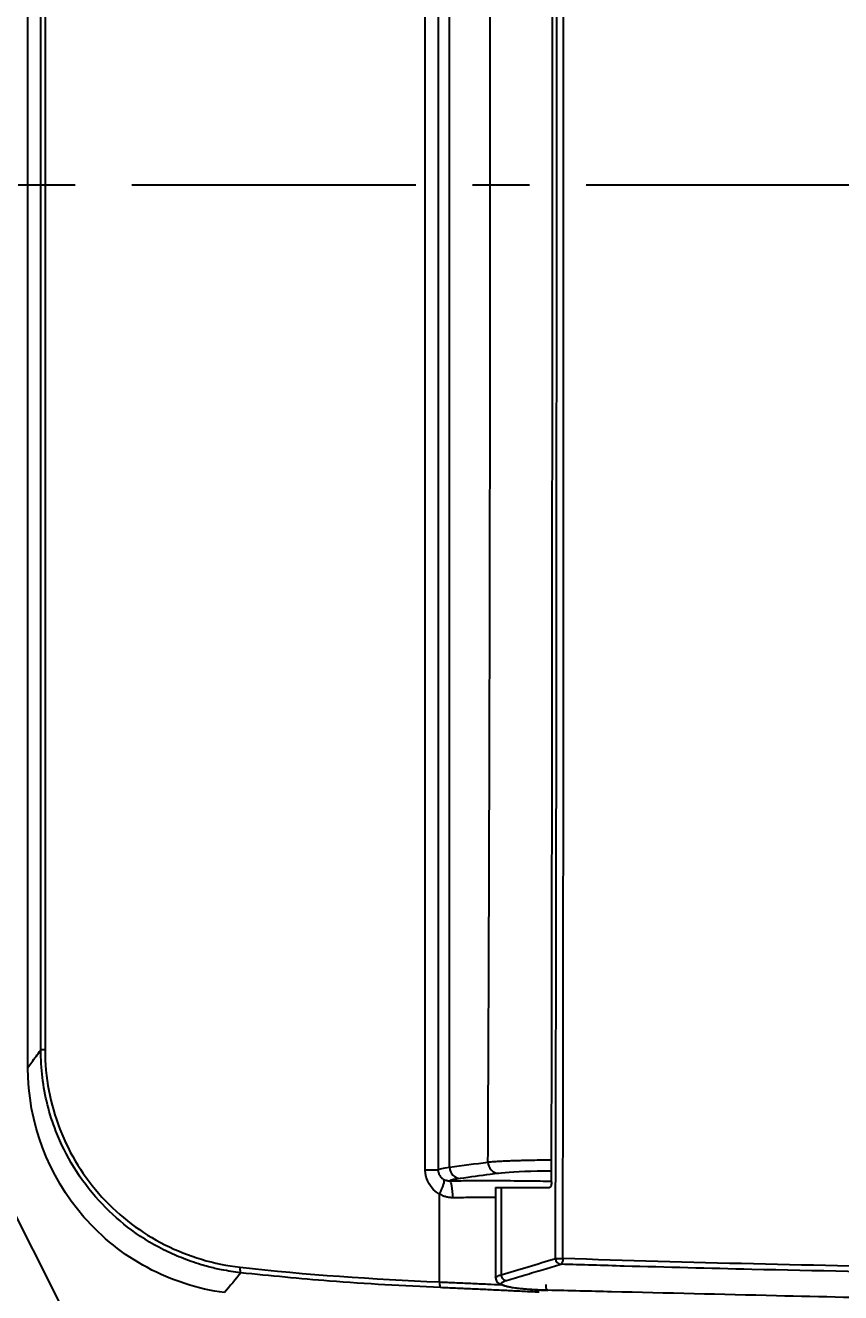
# Model space of a CAD drawing. Extents: x -2137 to 3740, y 68 to 2359.
# Drawn here: x -1512.6 to -1369, y 1499.8 to 1723 of the extents above; entities that cross this region are included whole.
import ezdxf

# ---------------------------------------------------------------- set-up
doc = ezdxf.new("R2010")
doc.units = 0
doc.header["$LTSCALE"] = 20
doc.header["$MEASUREMENT"] = 0
doc.linetypes.add('CENTER', pattern=[2, 1.25, -0.25, 0.25, -0.25])
doc.layers.get('0').update_dxf_attribs({"linetype": 'CONTINUOUS'})
doc.layers.get('DEFPOINTS').update_dxf_attribs({"linetype": 'CONTINUOUS'})
doc.layers.add('1', color=7, linetype='CONTINUOUS')
doc.layers.add('CENTER', color=2, linetype='CENTER')
doc.dimstyles.get("Standard").update_dxf_attribs({"dimtxt": 2.7, "dimasz": 2.5, "dimexe": 1.5, "dimexo": 1.5, "dimgap": 1.5, "dimtad": 1, "dimdec": 0, "dimlfac": 10, "dimzin": 0, "dimdsep": 46, "dimtxsty": 'Standard', "dimcen": 0, "dimclrt": 2, "dimadec": 0, "dimazin": 0, "dimtfac": 1, "dimtdec": 0, "dimtmove": 0, "dimatfit": 3, "dimfxl": 0, "dimtolj": 1, "dimtzin": 0, "dimarcsym": 0})

# ---------------------------------------------------------------- blocks, each defined once
blk = doc.blocks.new('A$Cca7b564f')
at = {"layer": '1', "color": 7, "linetype": 'Continuous'}
for p, q in [((69.95, 26.76), (69.95, 373.73)), ((72.22, 373.73), (72.22, 26.76)), ((0, 44.75), (0, 355.75)), ((2.25, 47.86), (2.25, 352.63)), ((3.01, 352.63), (3.01, 47.86)), ((3.01, 47.86), (2.25, 47.86)), ((69.95, 26.76), (72.22, 26.76)), ((72.47, 7.01), (72.47, 22.48)), ((82.35, 23.65), (82.35, 7.71)), ((82.35, 23.65), (83.32, 23.65)), ((83.32, 23.65), (83.32, 8.26)), ((83.32, 23.65), (91.83, 23.65))]:
    blk.add_line(p, q, dxfattribs=at)
for centre, major_axis, ratio, start_param, end_param in [((71.75, 22.48), (-1.46, -2.62), 0.212912, 1.688632, 3.058789), ((74.3, 21.83), (0.03, -3), 0.174662, 1.569181, 3.088411), ((37.6, 9.61), (0.113, 0.994), 0.24046, 1.598159, 3.087648), ((93.83, 11.12), (-1, 0.002), 0.006049, 0.374575, 1.951949), ((93.83, 11.12), (-0.283, 0.959), 0.9253, 1.304518, 2.847758), ((72.71, 7.01), (0.044, 0.999), 0.241701, 1.581443, 3.087631)]:
    blk.add_ellipse(centre, major_axis=major_axis, ratio=ratio, start_param=start_param, end_param=end_param, dxfattribs=at)
for points, degree, knots in [([(91.56, 394.95), (91.98, 394.96), (93.34, 395), (96.14, 395.06), (100.47, 395.17), (106.33, 395.31), (113.71, 395.49), (122.61, 395.71), (133.05, 395.96), (145.04, 396.23), (158.6, 396.52), (173.76, 396.82), (190.52, 397.12), (208.95, 397.4), (229.06, 397.65), (250.95, 397.82), (274.7, 397.79), (300.4, 397.29), (327.99, 395.89), (357.19, 393.11), (387.85, 388.14), (419.61, 380.29), (452.27, 369.6), (485.51, 355.68), (518.58, 337.51), (550.11, 313.75), (577.38, 282.69), (596, 243.67), (600.39, 209.77), (599.21, 183.75), (596.19, 164.12), (588.25, 139.72), (572.76, 112.33), (547.83, 84.7), (513.32, 59.28), (471.36, 37.94), (427.88, 22.32), (388.83, 12.45), (358.53, 7.64), (337.57, 5.51), (323.01, 4.43), (308.63, 3.61), (288.26, 2.88), (259.11, 2.6), (221.62, 2.89), (178.21, 3.55), (137.75, 4.4), (108.72, 5.13), (95.29, 5.45), (91.56, 5.54)], 3, [0, 0, 0, 0, 0.001119, 0.003576, 0.007371, 0.012506, 0.018979, 0.02679, 0.035938, 0.046425, 0.05825, 0.071413, 0.085913, 0.10175, 0.118924, 0.137435, 0.15728, 0.17846, 0.200993, 0.22488, 0.250117, 0.276698, 0.304621, 0.333888, 0.364502, 0.396462, 0.42976, 0.464381, 0.500343, 0.511789, 0.527896, 0.548652, 0.574047, 0.604076, 0.638738, 0.678033, 0.718519, 0.751229, 0.77616, 0.79331, 0.802684, 0.811893, 0.828579, 0.852743, 0.884394, 0.923538, 0.964679, 0.990168, 1, 1, 1, 1]), ([(94.2, 11.12), (94.23, 36.34), (94.3, 86.79), (94.33, 162.46), (94.33, 238.12), (94.3, 313.76), (94.23, 364.18), (94.2, 389.39)], 3, [0, 0, 0, 0, 0.200076, 0.400114, 0.600114, 0.800075, 1, 1, 1, 1]), ([(81.01, 28.12), (81.21, 68.68), (81.31, 114.21), (81.4, 155.95), (81.4, 244.54), (81.31, 286.28), (81.21, 331.81), (81.01, 372.37)], 2, [0, 0, 0, 0.25, 0.25, 0.5, 0.75, 0.75, 1, 1, 1]), ([(0, 44.75), (0.47, 45.4), (0.95, 46.06), (1.7, 47.1), (1.98, 47.48), (2.25, 47.86)], 3, [0, 0, 0, 0, 0.631734, 0.631734, 1, 1, 1, 1]), ([(37.47, 8.62), (36.35, 8.77), (34.43, 9.04), (32.12, 9.58), (29.72, 10.26), (27.06, 11.19), (22.63, 13.2), (17.61, 16.36), (12.26, 21.29), (7.96, 26.99), (5.06, 32.81), (3.36, 38.18), (2.43, 42.98), (2.31, 46.24), (2.25, 47.86)], 3, [0, 0, 0, 0, 0.060037, 0.102104, 0.125127, 0.191082, 0.250117, 0.381065, 0.499844, 0.627248, 0.749619, 0.833068, 0.916747, 1, 1, 1, 1]), ([(3.01, 47.86), (3.01, 43.06), (3.9, 38.35), (7.34, 29.49), (9.86, 25.45), (16.22, 18.48), (19.95, 15.67), (28.3, 11.45), (32.73, 10.13), (37.36, 9.61)], 3, [0, 0, 0, 0, 0.25, 0.25, 0.5, 0.5, 0.75, 0.75, 1, 1, 1, 1]), ([(34.63, 5.12), (29.84, 5.77), (25.28, 7.25), (16.8, 11.8), (13.03, 14.81), (3.56, 25.65), (0, 35.09), (0, 44.75)], 3, [0, 0, 0, 0, 0.25, 0.25, 0.5, 0.5, 1, 1, 1, 1]), ([(74.25, 27.22), (74.26, 26.71), (74.47, 26.19), (75.15, 25.45), (75.63, 25.23), (76.11, 25.22)], 3, [0, 0, 0, 0, 0.5, 0.5, 1, 1, 1, 1]), ([(81.01, 28.12), (81.26, 28.15), (81.74, 28.19), (82.67, 28.26), (83.7, 28.31), (84.79, 28.36), (85.88, 28.4), (86.94, 28.43), (87.91, 28.46), (89.59, 28.49), (91.03, 28.51), (92.17, 28.52)], 3, [0, 0, 0, 0, 0.12121, 0.237746, 0.347955, 0.450764, 0.545048, 0.62987, 0.704658, 0.769114, 1, 1, 1, 1]), ([(81.01, 28.12), (81.02, 27.66), (81.21, 27.11), (81.93, 26.34), (82.44, 26.13), (82.87, 26.13)], 3, [0, 0, 0, 0, 0.5, 0.5, 1, 1, 1, 1]), ([(72.22, 26.76), (72.23, 26.58), (72.26, 26.21), (72.49, 25.73), (72.82, 25.32), (73.1, 25.15), (73.24, 25.06)], 3, [0, 0, 0, 0, 0.248288, 0.500157, 0.738654, 1, 1, 1, 1]), ([(73.24, 25.06), (73.41, 24.99), (73.67, 24.88), (73.98, 24.84), (74.14, 24.83), (74.23, 24.83), (74.28, 24.83), (74.3, 24.83)], 3, [0, 0, 0, 0, 0.499257, 0.74929, 0.874735, 0.93753, 1, 1, 1, 1]), ([(74.3, 24.83), (75.19, 24.83), (76.95, 24.85), (79.62, 24.86), (82.29, 24.86), (85.84, 24.84), (89.2, 24.81), (91.59, 24.77), (92.28, 24.76)], 3, [0, 0, 0, 0, 0.147438, 0.294108, 0.440775, 0.588204, 0.880284, 1, 1, 1, 1]), ([(82.87, 26.13), (82.39, 26.06), (81.9, 26), (79.65, 25.7), (77.88, 25.46), (76.11, 25.22)], 3, [0, 0, 0, 0, 0.216225, 0.216225, 1, 1, 1, 1]), ([(92.13, 26.54), (91.28, 26.53), (90.45, 26.52), (86.6, 26.43), (84.11, 26.29), (82.87, 26.13)], 3, [0, 0, 0, 0, 0.205975, 0.205975, 1, 1, 1, 1]), ([(92.2, 24.64), (92.2, 24.53), (92.19, 24.42), (92.16, 24.21), (92.14, 24.1), (92.09, 23.93), (92.06, 23.85), (91.99, 23.74), (91.95, 23.69), (91.88, 23.65), (91.86, 23.65), (91.83, 23.65)], 3, [0, 0, 0, 0, 0.215621, 0.215621, 0.431241, 0.431241, 0.646863, 0.646863, 0.862489, 0.862489, 1, 1, 1, 1]), ([(74.83, 21.83), (74.62, 21.84), (74.2, 21.85), (73.6, 21.98), (73.01, 22.18), (72.65, 22.38), (72.47, 22.48)], 3, [0, 0, 0, 0, 0.249829, 0.499939, 0.749301, 1, 1, 1, 1]), ([(82.38, 21.86), (81.9, 21.86), (80.4, 21.86), (77.86, 21.86), (75.84, 21.84), (74.83, 21.83)], 3, [0, 0, 0, 0, 0.190241, 0.594918, 1, 1, 1, 1]), ([(84.27, 7.26), (85.32, 7.58), (87.49, 8.23), (90.68, 9.19), (92.83, 9.82), (93.84, 10.12)], 3, [0, 0, 0, 0, 0.326668, 0.680643, 1, 1, 1, 1]), ([(229.95, 7.98), (223.47, 8), (211.98, 8.04), (189.1, 8.2), (161.35, 8.51), (131.17, 9.1), (108.69, 9.68), (97.55, 10.01), (93.84, 10.12)], 3, [0, 0, 0, 0, 0.141036, 0.249904, 0.499783, 0.749764, 0.916662, 1, 1, 1, 1]), ([(230.2, 8.89), (207.21, 8.96), (184.38, 9.13), (139.01, 9.86), (116.41, 10.41), (94.2, 11.12)], 3, [0, 0, 0, 0, 0.5, 0.5, 1, 1, 1, 1]), ([(72.66, 6.01), (66.13, 6.33), (54.38, 6.91), (42.68, 8.09), (37.47, 8.62)], 3, [0, 0, 0, 0, 0.55541, 1, 1, 1, 1]), ([(72.47, 7.01), (73.36, 6.97), (75.18, 6.89), (78.01, 6.77), (80.74, 6.64), (82.53, 6.56), (83.32, 6.52)], 3, [0, 0, 0, 0, 0.249701, 0.510378, 0.782029, 1, 1, 1, 1]), ([(82.36, 7.69), (82.34, 7.78), (82.47, 7.97), (83.04, 8.16), (83.32, 8.26)], 3, [0, 0, 0, 0, 0.497654, 1, 1, 1, 1]), ([(82.36, 7.81), (82.36, 7.69), (82.38, 7.28), (82.72, 6.87), (83.7, 6.33), (85.68, 5.94), (88.54, 5.66), (90.4, 5.57), (91.46, 5.55)], 3, [0, 0, 0, 0, 0.045037, 0.155623, 0.31846, 0.614451, 0.796262, 1, 1, 1, 1]), ([(91.56, 5.54), (91.15, 5.55), (90.36, 5.57), (89.25, 5.62), (88.23, 5.68), (87.32, 5.75), (86.51, 5.83), (85.83, 5.92), (85.3, 5.99), (84.92, 6.06), (84.66, 6.11), (84.49, 6.15), (84.33, 6.19), (84.18, 6.23), (84.05, 6.27), (83.92, 6.31), (83.6, 6.43), (83.41, 6.56), (83.37, 6.69), (83.37, 6.74), (83.4, 6.83), (83.49, 6.92), (83.63, 7.01), (83.74, 7.06), (83.92, 7.14), (84.12, 7.21), (84.27, 7.26)], 3, [0, 0, 0, 0, 0.065063, 0.127736, 0.188626, 0.248148, 0.306476, 0.363994, 0.410206, 0.4456, 0.479528, 0.49297, 0.507757, 0.538511, 0.553571, 0.568633, 0.598757, 0.72566, 0.752812, 0.77125, 0.792904, 0.860962, 0.894248, 0.911269, 0.929549, 1, 1, 1, 1]), ([(90.05, 5.18), (89.57, 5.21), (88.23, 5.28), (85.98, 5.39), (83.32, 5.52), (80.63, 5.65), (77.95, 5.77), (75.28, 5.89), (73.53, 5.97), (72.66, 6.01)], 3, [0, 0, 0, 0, 0.084837, 0.236572, 0.389157, 0.541941, 0.694302, 0.846907, 1, 1, 1, 1])]:
    blk.add_open_spline(points, degree=degree, knots=knots, dxfattribs=at)
for points in [[(92.9, 11.12), (93, 51.94), (93.12, 134.46), (93.12, 266.22), (93, 348.63), (92.9, 389.37)], [(92.2, 24.64), (92.41, 141.74), (92.41, 258.85), (92.2, 375.95)], [(74.25, 27.22), (74.25, 84.9), (74.25, 200.25), (74.25, 315.59), (74.25, 373.27)], [(72.22, 26.76), (72.39, 26.92), (73.08, 27.07), (74.25, 27.22)], [(74.25, 27.22), (76.51, 27.52), (78.76, 27.82), (81.01, 28.12)], [(72.47, 22.48), (70.96, 23.32), (69.95, 24.99), (69.95, 26.76)], [(76.11, 25.22), (75.15, 25.1), (74.55, 24.96), (74.3, 24.83)], [(37.36, 9.61), (49.03, 8.28), (60.74, 7.52), (72.47, 7.01)], [(83.32, 8.26), (86.46, 9.21), (89.65, 10.16), (92.9, 11.12)], [(94.08, 10.47), (94.01, 10.29), (93.93, 10.15), (93.84, 10.12)], [(94.17, 10.78), (94.15, 10.67), (94.12, 10.57), (94.08, 10.47)], [(94.21, 11.12), (94.2, 11), (94.19, 10.89), (94.17, 10.78)], [(37.47, 8.62), (36.53, 7.45), (35.58, 6.28), (34.63, 5.12)]]:
    blk.add_open_spline(points, degree=3, dxfattribs=at)
for points, weights, knots in [([(83.32, 8.26), (83.34, 7.99), (83.44, 7.75), (83.62, 7.56), (83.79, 7.38), (84.02, 7.27), (84.27, 7.26)], [1.00006730457, 1.00230327428, 1.06025121301, 1.17391112076, 1.06025121293, 1.0023032742, 1.00006730457], [0, 0, 0, 0, 0.5, 0.5, 0.5, 1, 1, 1, 1]), ([(91.17, 6.53), (91.16, 6.24), (91.2, 5.98), (91.27, 5.79), (91.35, 5.6), (91.45, 5.51), (91.56, 5.54)], [1.00006999596, 0.997588038028, 1.06111112793, 1.19063926566, 1.0611537765, 0.997629876542, 1.00006756579], [0, 0, 0, 0, 0.500082, 0.500082, 0.500082, 1, 1, 1, 1])]:
    blk.add_rational_spline(points, weights, degree=3, knots=knots, dxfattribs=at)
blk = doc.blocks.new('*D19')
at = {"color": 3, "lineweight": -2}
for p, q in [((-1512.14, 1696.7), (-1512.14, 1973.13)), ((-912.4, 1696.7), (-912.4, 1973.13)), ((-1488.14, 1967.13), (-936.4, 1967.13))]:
    blk.add_line(p, q, dxfattribs=at)
at = {"color": 3}
for points in [[(-1488.14, 1971.13), (-1488.14, 1963.13), (-1512.14, 1967.13)], [(-936.4, 1971.13), (-936.4, 1963.13), (-912.4, 1967.13)]]:
    blk.add_solid(points, dxfattribs=at)
at = {"layer": 'DEFPOINTS', "color": 0}
for p in [(-912.4, 1967.13), (-1512.14, 1694.9), (-912.4, 1694.9)]:
    blk.add_point(p, dxfattribs=at)
at = {"color": 2, "insert": (-1212.27, 1991.13), "char_height": 24, "attachment_point": 5}
blk.add_mtext('\\A1;600', dxfattribs=at)

msp = doc.modelspace()

# ---------------------------------------------------------------- linework, layer by layer
at = {"layer": 'CENTER', "color": 2, "linetype": 'CENTER', "ltscale": 2}
msp.add_line((-1573.83, 1694.9), (-862.69, 1694.9), dxfattribs=at)

# ---------------------------------------------------------------- block references
msp.add_blockref('A$Cca7b564f', (-1512.14, 1494.66))

# ---------------------------------------------------------------- dimensions: what is measured, and where the dimension line sits
dim = msp.add_linear_dim(base=(-912.4, 1967.13), p1=(-1512.14, 1694.9), p2=(-912.4, 1694.9), dimstyle='Standard', override={"dimscale": 1.2, "dimtxt": 20, "dimasz": 20, "dimexe": 5, "dimgap": 10, "dimlfac": 1, "dimzin": 8, "dimclrd": 3, "dimclre": 3, "dimazin": 2})
dim.commit()
dim.dimension.update_dxf_attribs({"geometry": '*D19', "text_midpoint": (-1212.27, 1991.13)})

# ---------------------------------------------------------------- leaders
at = {"layer": '1'}
msp.add_leader([(-1581.04, 1645.64), (-1420.91, 1328.22), (-0.1, 1328.22)], dimstyle='Standard', override={"dimtxt": 30, "dimasz": 50, "dimexe": 10, "dimexo": 5, "dimgap": 10, "dimtad": 0, "dimtih": 1, "dimtoh": 1, "dimdec": 0, "dimlfac": 1, "dimrnd": 0.5, "dimzin": 8, "dimclrd": 7, "dimclre": 3, "dimtdec": 0, "dimarcsym": 1}, dxfattribs=at)

doc.saveas('drawing.dxf')
